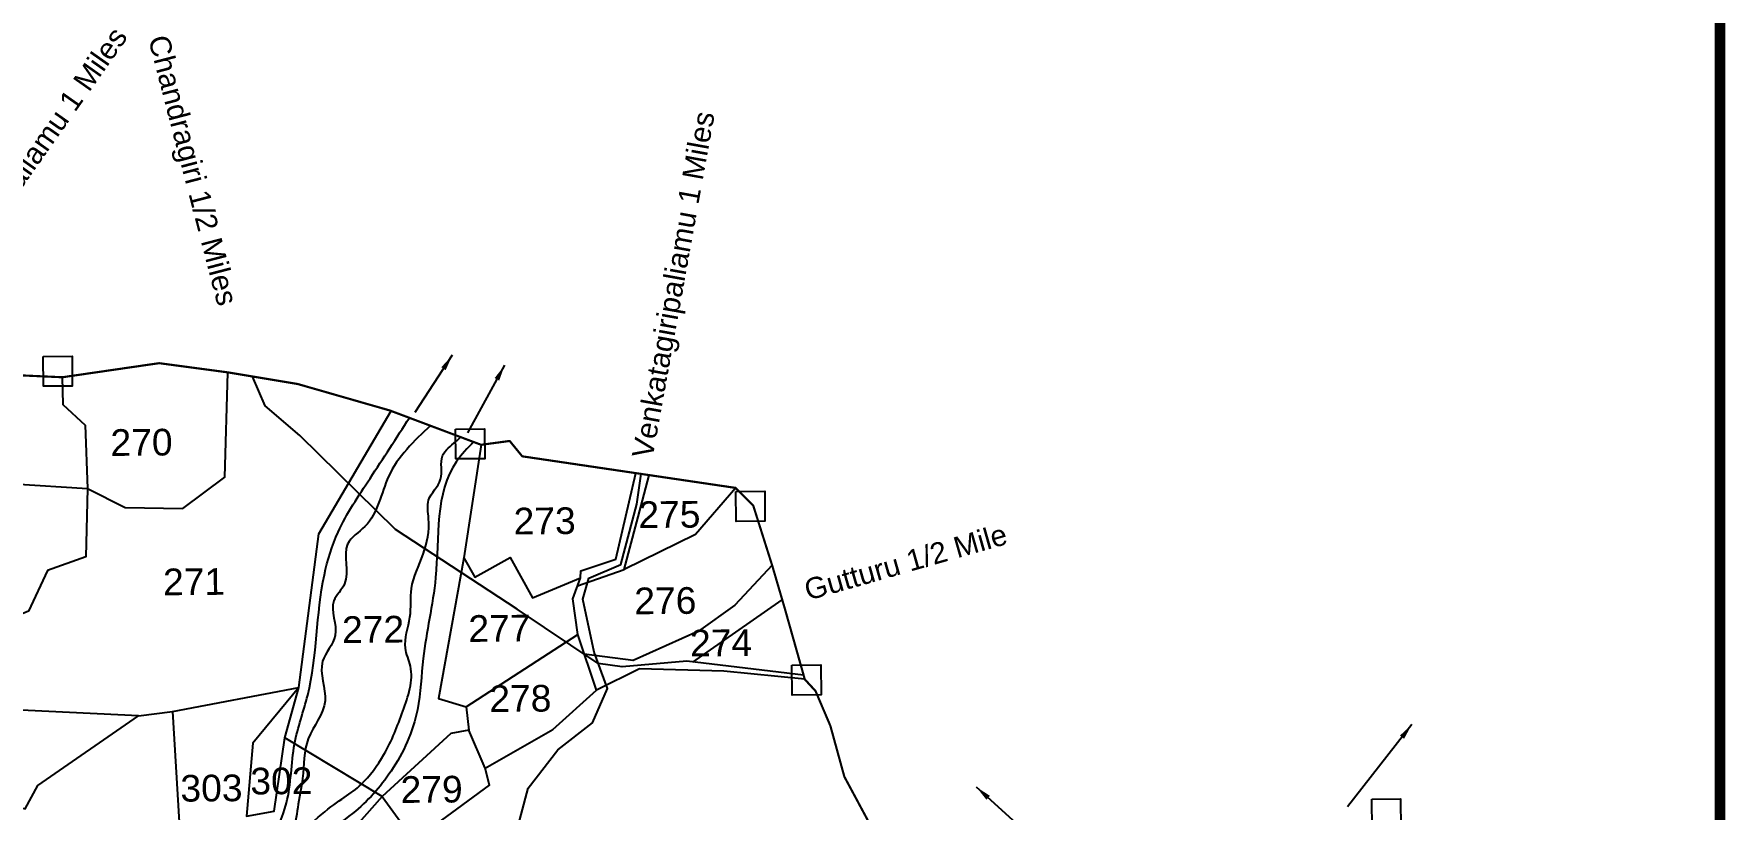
# Model space of a CAD drawing. Header units: inches. Extents: x 775404 to 782774, y 1566046 to 1574394.
# Drawn here: x 781097 to 782683, y 1570134 to 1570861 of the extents above; entities that cross this region are included whole.
import ezdxf
from ezdxf.enums import TextEntityAlignment as Align

# ---------------------------------------------------------------- set-up
doc = ezdxf.new("R2010")
doc.units = ezdxf.units.IN
doc.header["$MEASUREMENT"] = 0
doc.linetypes.add('ACAD_ISO02W100', pattern=[15, 12, -3])
for name, color, linetype in [('CSMark', 72, 'Continuous'), ('PLOT', 7, 'Continuous'), ('PLOT NO', 7, 'Continuous'), ('ROADS', 6, 'Continuous'), ('STREAM', 4, 'Continuous'), ('STREAM FLOW', 5, 'Continuous'), ('VILLAGE BOUNDARY', 5, 'Continuous'), ('VILLAGE NAME', 1, 'Continuous'), ('VILLAGE STONES', 1, 'Continuous')]:
    doc.layers.add(name, color=color, linetype=linetype)
doc.styles.get("Standard").update_dxf_attribs({"font": 'arial.ttf'})
doc.linetypes.add('DOTS', pattern='A,1e-06,-3,["●",Standard,S=3,R=0,X=-1.25,Y=-1.25],-3', length=6.000001)
doc.dimstyles.get("Standard").update_dxf_attribs({"dimtxt": 0.18, "dimasz": 15, "dimexe": 0.18, "dimexo": 0.0625, "dimgap": 0.09, "dimtad": 0, "dimtih": 1, "dimtoh": 1, "dimdec": 4, "dimzin": 0, "dimdsep": 46, "dimtxsty": 'Standard', "dimcen": 0.09, "dimadec": 0, "dimazin": 0, "dimtfac": 1, "dimtdec": 4, "dimtofl": 0, "dimtmove": 0, "dimatfit": 3, "dimfxl": 1, "dimtolj": 1, "dimtzin": 0, "dimarcsym": 0})

msp = doc.modelspace()

# ---------------------------------------------------------------- linework, layer by layer
at = {"layer": 'CSMark', "color": 5, "const_width": 10}
msp.add_lwpolyline([(775408.6, 1574389), (782678.4, 1574389), (782678.4, 1566053.2), (775408.6, 1566053.2)], close=True, dxfattribs=at)
at = {"layer": 'PLOT'}
for points in [[(780958.8, 1570450.1), (781008.7, 1570443.4), (781147.3, 1570434.7), (781182.5, 1570416.7), (781236.7, 1570415.9), (781276.1, 1570445.4), (781278.8, 1570543.5)], [(781123.7, 1570538.9), (781124.2, 1570513.3), (781145.2, 1570494), (781147.3, 1570434.7)], [(781195.1, 1570221.5), (781227, 1570225.7), (781345.4, 1570248.2), (781364.2, 1570392.2), (781432.1, 1570507.3)], [(781516.5, 1570475.6), (781500.3, 1570369.8), (781510.6, 1570351.4), (781543.7, 1570370), (781564.7, 1570332.3), (781609.6, 1570350.9), (781610.1, 1570357.6), (781642.9, 1570368.3), (781661.7, 1570449.1)], [(781607, 1570343.5), (781650.8, 1570358.6), (781667.8, 1570423.4), (781674.1, 1570447.2)], [(781147.3, 1570434.7), (781145.9, 1570370.5), (781109.7, 1570357.8), (781092, 1570319.8), (781057.5, 1570305.2), (781021.5, 1570302.8), (781008.7, 1570443.4)], [(781755.3, 1570435.2), (781717.6, 1570391.6), (781650.8, 1570358.6)], [(781500.3, 1570369.8), (781476.5, 1570237.8), (781502.5, 1570230.1), (781607.2, 1570297.9), (781602.5, 1570331.2), (781609.6, 1570350.9)], [(781789.4, 1570362.9), (781754.6, 1570325.2), (781720.5, 1570300.9), (781659, 1570273.6), (781613.3, 1570279.5)], [(781520.4, 1570172.6), (781583.7, 1570208.8), (781624.6, 1570245.7), (781607.2, 1570297.9)], [(781820.1, 1570255.8), (781744.1, 1570263.5), (781665.1, 1570265.6), (781624.6, 1570245.7)], [(781345.4, 1570248.2), (781302.4, 1570196), (781296.6, 1570127.7), (781322.5, 1570132.1), (781332.5, 1570200.9), (781345.4, 1570248.2)], [(780837.1, 1570066.6), (780895.7, 1570113.6), (781023.5, 1570149.9), (781088.9, 1570134.4), (781100.7, 1570156.3), (781195.1, 1570221.5), (781007.3, 1570230.5)], [(781227, 1570225.7), (781235, 1570095.9), (781250.4, 1570081.4), (781249.2, 1570043.5)], [(781502.5, 1570230.1), (781505.1, 1570208.3), (781488.2, 1570205), (781423.6, 1570146.1), (781332.5, 1570200.9)], [(781423.6, 1570146.1), (781453.8, 1570104.8), (781524.3, 1570156.5), (781520.4, 1570172.6), (781505.1, 1570208.3)], [(781423.6, 1570146.1), (781228.7, 1569925.9), (781030.7, 1569914.8), (780931.5, 1569913.1), (780850.5, 1569887.1), (780816.2, 1569866.1), (780689.1, 1569870.2), (780654.8, 1569820.6), (780666, 1569762.7), (780626.6, 1569674.5), (780617.1, 1569668), (780476.2, 1569689.1), (780369.7, 1569706.4), (780334.7, 1569695.7), (780280, 1569657.4), (780267.5, 1569680.7), (780160, 1569709.1), (780090.5, 1569713.8), (780004.3, 1569724), (779883, 1569740.6), (779867.7, 1569666.3), (779683.6, 1569650.3)]]:
    msp.add_lwpolyline(points, dxfattribs=at)
at = {"layer": 'ROADS', "linetype": 'DOTS', "ltscale": 3.5}
for points in [[(781818.9, 1570259.8), (781709.4, 1570272.7), (781648.8, 1570267.6), (781626.4, 1570270.5), (781550.2, 1570321.6), (781436.1, 1570396.2), (781346.4, 1570484.2), (781314, 1570512.2), (781302, 1570539.7)], [(781039.4, 1569504.1), (781055.9, 1569519.1), (781110.9, 1569546), (781146, 1569567.9), (781232.3, 1569640.6), (781256.9, 1569711.6), (781268.4, 1569752.8), (781307.7, 1569808.8), (781386.3, 1569867), (781415.3, 1569906), (781459.5, 1569972.9), (781483.7, 1570010), (781525.5, 1570059.5), (781548.9, 1570109.2), (781560.7, 1570153.8), (781588.4, 1570189.8), (781621.1, 1570215), (781635.1, 1570247.2), (781622.4, 1570281.2), (781611.8, 1570330.9), (781617.4, 1570350.7), (781647.6, 1570363.4), (781662.5, 1570420), (781666.7, 1570448.3)], [(781715.1, 1570272), (781798.9, 1570330.3)]]:
    msp.add_lwpolyline(points, dxfattribs=at)
at = {"layer": 'STREAM', "color": 4}
for points in [[(780275.8, 1569712.1), (780365.6, 1569719.3), (780478.3, 1569708.4), (780552.3, 1569700), (780575.5, 1569694.2), (780593.5, 1569699.3), (780614.8, 1569735.6), (780625.2, 1569781.5), (780629.4, 1569825.6), (780651.1, 1569868.9), (780674.5, 1569887.6), (780731.1, 1569898.6), (780789.8, 1569903.5), (780844.7, 1569910.9), (780882.4, 1569917.9), (780931.5, 1569925.2), (780965.6, 1569939.3), (781024.6, 1569938.7), (781068.9, 1569935), (781109.3, 1569943.3), (781195, 1569953.7), (781235.7, 1569962.3), (781270.1, 1570011.1), (781309.7, 1570072.3), (781319.1, 1570099.9), (781333.9, 1570139.9), (781341.6, 1570195.4), (781353.9, 1570241), (781369.5, 1570353.8), (781382.4, 1570393.7), (781412.3, 1570444.1), (781449.2, 1570500.9)], [(781509.5, 1570478.3), (781493.5, 1570460.1), (781473.8, 1570351.1), (781462.2, 1570275.3), (781456.8, 1570227.3), (781432, 1570169.6), (781396, 1570130.2), (781341.1, 1570085.6), (781325.7, 1570058.5), (781289.7, 1570003.5), (781256.2, 1569966.6), (781230.2, 1569938.1), (781165.6, 1569930.4), (781028, 1569924.2), (780962.6, 1569923.9), (780926.4, 1569915.2), (780875, 1569904.9), (780822.2, 1569892), (780778.8, 1569890.1), (780740.2, 1569881.2), (780714.7, 1569879.2), (780709.2, 1569863.5), (780688.2, 1569826.3), (780668.1, 1569789.4), (780658.3, 1569766.3), (780640.4, 1569721.4), (780627.5, 1569696.9), (780614.6, 1569683.5)], [(781469, 1570493.5), (781429.7, 1570446), (781407.6, 1570399.1), (781391.3, 1570382.5), (781388.4, 1570345.2), (781378.4, 1570329.5), (781379.7, 1570296.8), (781367.8, 1570272.7), (781370.1, 1570235.5), (781354.4, 1570200.1), (781349.1, 1570163), (781344.5, 1570135.6), (781338.2, 1570110.7), (781331.4, 1570099.5), (781366.8, 1570129.2), (781404.4, 1570157.7), (781425.4, 1570185.3), (781443.1, 1570226), (781450.2, 1570268.2), (781445.5, 1570285), (781449.8, 1570314.1), (781451.2, 1570340.9), (781462.1, 1570373), (781467.3, 1570406.4), (781467.2, 1570423.7), (781478.5, 1570443.3), (781480.3, 1570465.2), (781492.9, 1570478.7), (781497.5, 1570482.8)]]:
    msp.add_spline(points, degree=3, dxfattribs=at)
at = {"layer": 'VILLAGE BOUNDARY', "color": 5, "linetype": 'ACAD_ISO02W100', "ltscale": 5, "const_width": 2.03}
msp.add_lwpolyline([(781049.4, 1570542.3), (781123.7, 1570538.9), (781214.5, 1570552.1), (781278.8, 1570543.5), (781344.4, 1570532.6), (781431.1, 1570507.7), (781516.5, 1570475.6), (781543.3, 1570479.2), (781555.1, 1570464.8), (781755.3, 1570435.2), (781771.7, 1570418.8), (781789.4, 1570362.9), (781801.2, 1570322.7), (781820.1, 1570255.8), (781830.2, 1570244.8), (781844.1, 1570212.2), (781857.2, 1570164.6), (781903.1, 1570079.3)], dxfattribs=at)
at = {"layer": 'VILLAGE STONES'}
for points in [[(781105.7, 1570558.4), (781132.8, 1570558.6), (781133, 1570530.7), (781106, 1570530.4)], [(781492.6, 1570490.3), (781519.6, 1570490.6), (781519.9, 1570462.6), (781492.9, 1570462.4)], [(781755.4, 1570431.7), (781782.5, 1570432), (781782.7, 1570404), (781755.7, 1570403.8)], [(781808.1, 1570269), (781835.1, 1570269.3), (781835.4, 1570241.3), (781808.4, 1570241.1)], [(782352, 1570143.5), (782379, 1570143.7), (782379.3, 1570115.7), (782352.3, 1570115.5)]]:
    msp.add_lwpolyline(points, close=True, dxfattribs=at)

# ---------------------------------------------------------------- texts
at = {"layer": 'PLOT NO'}
for s, p in [('270', (781198, 1570477.9)), ('273', (781576.1, 1570404.3)), ('275', (781693.1, 1570410.3)), ('271', (781247.3, 1570347.3)), ('276', (781689.3, 1570329.5)), ('272', (781415.2, 1570302.6)), ('277', (781533.7, 1570303.6)), ('274', (781741.6, 1570290)), ('278', (781553.3, 1570237.9)), ('303', (781263.6, 1570153.9)), ('302', (781329.2, 1570160.6)), ('279', (781470.1, 1570152.7))]:
    msp.add_text(s, height=25, rotation=0.51, dxfattribs=at).set_placement(p, align=Align.MIDDLE_CENTER)
at = {"layer": 'VILLAGE NAME'}
for s, rotation, p in [('Venkatagiripaliamu 1 Miles', 54.8547, (780996.2, 1570588.7)), ('Chandragiri 1/2 Miles ', 284.5965, (781204.1, 1570856.4)), ('Venkatagiripaliamu 1 Miles', 79.7676, (781677.2, 1570461.9)), ('Gutturu 1/2 Mile', 15.8434, (781823.1, 1570329.5))]:
    msp.add_text(s, height=19.726, rotation=rotation, dxfattribs=at).set_placement(p)

# ---------------------------------------------------------------- leaders
at = {"layer": 'STREAM FLOW'}
for points in [[(781489.5, 1570559.5), (781454.3, 1570505.9)], [(781538.6, 1570550.1), (781503.6, 1570486.8)], [(782389.5, 1570213.4), (782329.2, 1570136.2)], [(781981, 1570154.9), (782042.4, 1570099.2)]]:
    msp.add_leader(points, dimstyle='Standard', override={"dimgap": 0.09, "dimtad": 0}, dxfattribs=at)

doc.saveas('drawing.dxf')
